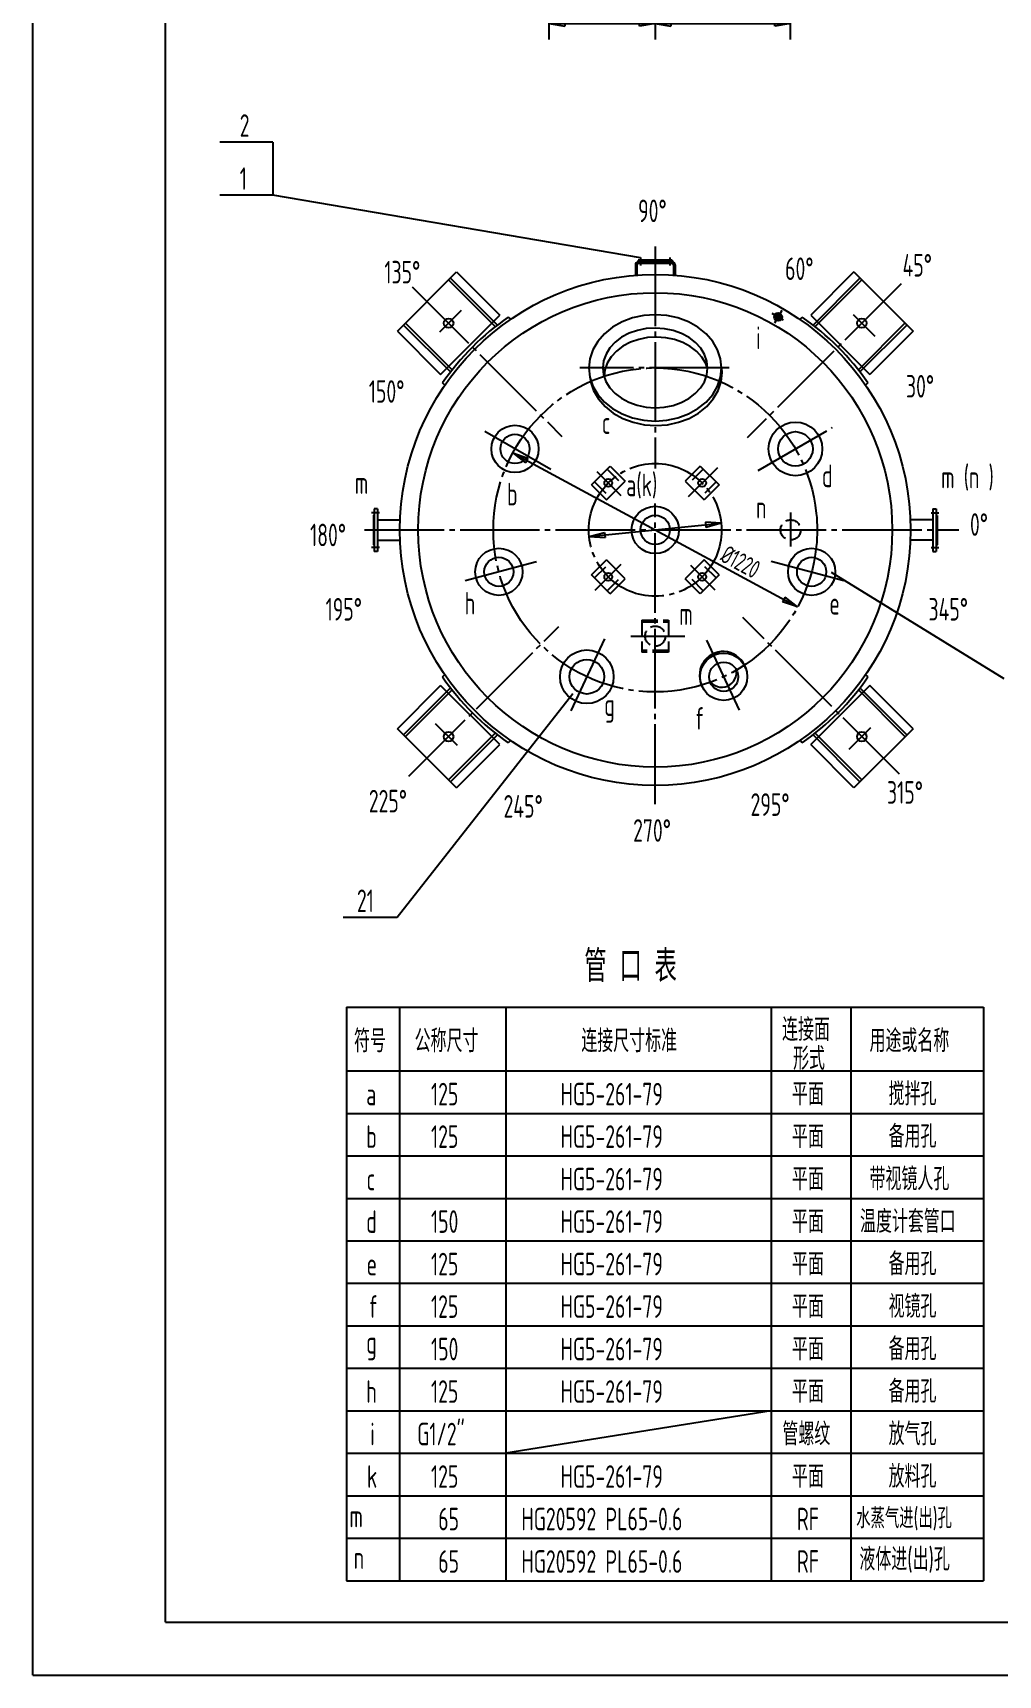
# Model space of a CAD drawing. Extents: x 231 to 66067, y -1596 to 5236.
# Drawn here: x 231 to 412.9, y -1596 to -1286.8 of the extents above; entities that cross this region are included whole.
import ezdxf

# ---------------------------------------------------------------- set-up
doc = ezdxf.new("R2010")
doc.units = 0
doc.linetypes.add('DASHDOT', pattern=[18, 15, -1, 1, -1])
doc.linetypes.add('DASHED', pattern=[4, 3, -1])
doc.layers.get('0').update_dxf_attribs({"color": 1, "linetype": 'DASHDOT'})
for name, color, linetype in [('1', 8, 'CONTINUOUS'), ('12', 134, 'CONTINUOUS'), ('2', 8, 'CONTINUOUS'), ('3', 8, 'DASHED')]:
    doc.layers.add(name, color=color, linetype=linetype)
doc.styles.get("Standard").update_dxf_attribs({"font": 'isocp.shx', "width": 0.707, "bigfont": 'hztxt.shx'})

# ---------------------------------------------------------------- blocks, each defined once
blk = doc.blocks.new('Cadt29')
at = {"layer": '1'}
for p, q in [((341.92, -1344.15), (340.7, -1345.07)), ((343.33, -1343.4), (341.92, -1344.15)), ((344.89, -1342.86), (343.33, -1343.4)), ((346.56, -1342.52), (344.89, -1342.86)), ((348.27, -1342.42), (346.56, -1342.52)), ((349.98, -1342.53), (348.27, -1342.42)), ((351.64, -1342.88), (349.98, -1342.53)), ((353.2, -1343.44), (351.64, -1342.88)), ((354.61, -1344.19), (353.2, -1343.44)), ((355.82, -1345.12), (354.61, -1344.19)), ((338.98, -1347.32), (338.53, -1348.58)), ((339.71, -1346.14), (338.98, -1347.32)), ((340.7, -1345.07), (339.71, -1346.14)), ((356.81, -1346.19), (355.82, -1345.12)), ((357.53, -1347.38), (356.81, -1346.19)), ((357.97, -1348.64), (357.53, -1347.38)), ((338.53, -1348.58), (338.38, -1349.88)), ((338.38, -1349.88), (338.52, -1351.19)), ((357.96, -1351.25), (358.12, -1349.95)), ((358.12, -1349.95), (357.97, -1348.64, 1)), ((338.52, -1351.19), (338.96, -1352.45)), ((338.96, -1352.45), (339.69, -1353.64)), ((339.69, -1353.64), (340.67, -1354.71)), ((355.79, -1354.76), (356.78, -1353.69)), ((356.78, -1353.69), (357.51, -1352.51)), ((357.51, -1352.51), (357.96, -1351.25)), ((340.67, -1354.71), (341.88, -1355.64)), ((341.88, -1355.64), (343.29, -1356.39)), ((343.29, -1356.39), (344.85, -1356.95)), ((344.85, -1356.95), (346.51, -1357.3)), ((346.51, -1357.3), (348.22, -1357.41)), ((348.22, -1357.41), (349.94, -1357.31)), ((349.94, -1357.31), (351.6, -1356.97)), ((351.6, -1356.97), (353.16, -1356.43)), ((353.16, -1356.43), (354.57, -1355.68)), ((354.57, -1355.68), (355.79, -1354.76))]:
    blk.add_line(p, q, dxfattribs=at)
blk = doc.blocks.new('Cadt30')
at = {"layer": '1'}
for p, q in [((342, -1341.25), (340.21, -1342.25)), ((343.97, -1340.52), (342, -1341.25)), ((346.08, -1340.07), (343.97, -1340.52)), ((348.25, -1339.92), (346.08, -1340.07)), ((350.42, -1340.07), (348.25, -1339.92)), ((352.52, -1340.52), (350.42, -1340.07)), ((354.5, -1341.25), (352.52, -1340.52)), ((356.28, -1342.25), (354.5, -1341.25)), ((337.42, -1344.92), (336.5, -1346.49)), ((338.67, -1343.49), (337.42, -1344.92)), ((340.21, -1342.25), (338.67, -1343.49)), ((357.82, -1343.49), (356.28, -1342.25)), ((359.07, -1344.92), (357.82, -1343.49)), ((359.99, -1346.49), (359.07, -1344.92)), ((336.5, -1346.49), (335.94, -1348.18)), ((360.56, -1348.18), (359.99, -1346.49)), ((335.94, -1348.18), (335.75, -1349.92)), ((335.75, -1349.92), (335.94, -1351.65)), ((360.75, -1349.92), (360.56, -1348.18, 1)), ((360.56, -1351.65), (360.75, -1349.92)), ((335.94, -1351.65), (336.5, -1353.34)), ((336.5, -1353.34), (337.42, -1354.92)), ((359.07, -1354.92), (359.99, -1353.34)), ((359.99, -1353.34), (360.56, -1351.65)), ((337.42, -1354.92), (338.67, -1356.34)), ((338.67, -1356.34), (340.21, -1357.58)), ((356.28, -1357.58), (357.82, -1356.34)), ((357.82, -1356.34), (359.07, -1354.92)), ((340.21, -1357.58), (342, -1358.58)), ((342, -1358.58), (343.97, -1359.31)), ((343.97, -1359.31), (346.08, -1359.76)), ((346.08, -1359.76), (348.25, -1359.92)), ((348.25, -1359.92), (350.42, -1359.76)), ((350.42, -1359.76), (352.52, -1359.31)), ((352.52, -1359.31), (354.5, -1358.58)), ((354.5, -1358.58), (356.28, -1357.58))]:
    blk.add_line(p, q, dxfattribs=at)
blk = doc.blocks.new('Cadt31')
at = {"layer": '1'}
for p, q in [((345.14, -1344.55), (343.57, -1345.1)), ((346.8, -1344.22), (345.14, -1344.55)), ((348.51, -1344.11), (346.8, -1344.22)), ((350.23, -1344.23), (348.51, -1344.11)), ((351.89, -1344.57), (350.23, -1344.23)), ((353.44, -1345.13), (351.89, -1344.57)), ((339.95, -1347.83), (339.22, -1349.02)), ((340.94, -1346.77), (339.95, -1347.83)), ((342.16, -1345.85), (340.94, -1346.77)), ((343.57, -1345.1), (342.16, -1345.85)), ((354.85, -1345.89), (353.44, -1345.13)), ((356.06, -1346.81), (354.85, -1345.89)), ((357.05, -1347.89), (356.06, -1346.81)), ((357.77, -1349.08), (357.05, -1347.89)), ((338.77, -1350.28), (338.63, -1351.49)), ((339.22, -1349.02), (338.77, -1350.28)), ((358.11, -1350.03), (357.77, -1349.08, 1))]:
    blk.add_line(p, q, dxfattribs=at)
blk = doc.blocks.new('Cadt32')
at = {"layer": '1'}
for p, q in [((360.68, -1352.5), (360.87, -1350.76)), ((360.87, -1350.76), (360.77, -1349.92)), ((335.98, -1351.78), (336.06, -1352.5, 1)), ((336.06, -1352.5), (336.62, -1354.18)), ((336.62, -1354.18), (337.54, -1355.76)), ((359.19, -1355.76), (360.11, -1354.18)), ((360.11, -1354.18), (360.68, -1352.5)), ((337.54, -1355.76), (338.79, -1357.19)), ((338.79, -1357.19), (340.33, -1358.42)), ((356.4, -1358.42), (357.94, -1357.19)), ((357.94, -1357.19), (359.19, -1355.76)), ((340.33, -1358.42), (342.12, -1359.42)), ((342.12, -1359.42), (344.09, -1360.16)), ((344.09, -1360.16), (346.2, -1360.61)), ((350.54, -1360.61), (352.64, -1360.16)), ((352.64, -1360.16), (354.62, -1359.42)), ((354.62, -1359.42), (356.4, -1358.42)), ((346.2, -1360.61), (348.37, -1360.76)), ((348.37, -1360.76), (350.54, -1360.61))]:
    blk.add_line(p, q, dxfattribs=at)
blk = doc.blocks.new('Cadt33')
at = {"layer": '2'}
for p, q in [((360.68, -1379.15), (357.69, -1378.96)), ((357.69, -1378.96), (357.79, -1379.94)), ((335.81, -1381.68), (360.68, -1379.15, 1)), ((335.81, -1381.68), (338.7, -1380.89)), ((335.81, -1381.68), (338.8, -1381.87)), ((338.7, -1380.89), (338.8, -1381.87)), ((360.68, -1379.15), (357.79, -1379.94))]:
    blk.add_line(p, q, dxfattribs=at)
blk = doc.blocks.new('Cadt34')
at = {"layer": '2'}
for p, q in [((321.41, -1365.93), (375.08, -1394.9, 1)), ((321.41, -1365.93), (324.25, -1366.9)), ((321.41, -1365.93), (323.78, -1367.77)), ((324.25, -1366.9), (323.78, -1367.77)), ((372.72, -1393.06), (372.25, -1393.93)), ((375.08, -1394.9), (372.25, -1393.93)), ((375.08, -1394.9), (372.72, -1393.06))]:
    blk.add_line(p, q, dxfattribs=at)
blk = doc.blocks.new('Cadt67')
at = {"layer": '2'}
for p, q in [((373.75, -1288.1), (373.75, -1262.85)), ((348.25, -1264.63), (348.25, -1288.1)), ((328.25, -1288.1), (328.25, -1268.67)), ((328.25, -1285.1), (331.21, -1284.61)), ((328.25, -1285.1), (373.75, -1285.1, 1)), ((328.25, -1285.1), (331.21, -1285.6)), ((331.21, -1284.61), (331.21, -1285.6)), ((348.25, -1285.1), (345.29, -1284.61)), ((345.29, -1285.6), (345.29, -1284.61)), ((348.25, -1285.1), (345.29, -1285.6)), ((348.25, -1285.1), (351.21, -1284.61)), ((348.25, -1285.1), (351.21, -1285.6)), ((351.21, -1284.61), (351.21, -1285.6)), ((373.75, -1285.1), (370.79, -1284.61)), ((370.79, -1285.6), (370.79, -1284.61)), ((373.75, -1285.1), (370.79, -1285.6))]:
    blk.add_line(p, q, dxfattribs=at)

msp = doc.modelspace()

# ---------------------------------------------------------------- linework, layer by layer
for p, q in [((345.47, -1329.13), (345.47, -1330.66)), ((348.25, -1327.05), (348.25, -1368.88)), ((351.02, -1329.13), (351.02, -1330.66)), ((302.47, -1334.64), (330.64, -1362.81)), ((394.6, -1334.06), (365.55, -1363.11)), ((307.68, -1343.14), (311.76, -1339.05)), ((372.41, -1340.9), (370.3, -1339.68, 6.28)), ((370.75, -1341.44), (372.13, -1339.05)), ((385.53, -1339.85), (389.61, -1343.93)), ((362.16, -1349.92), (334.04, -1349.92)), ((328.57, -1369.06), (316.12, -1361.87)), ((367.61, -1369.23), (381.62, -1361.15)), ((337.27, -1369.44), (341.78, -1373.95)), ((359.95, -1368.71), (354.47, -1374.19)), ((348.25, -1432.02), (348.25, -1375.47)), ((296.28, -1377.2), (294.79, -1377.2)), ((373.75, -1377.12), (373.75, -1383.57)), ((400.21, -1377.2), (401.7, -1377.2)), ((293.47, -1380.42), (405.42, -1380.42)), ((296.28, -1383.7), (294.79, -1383.7)), ((400.21, -1383.7), (401.7, -1383.7)), ((325.89, -1386.41), (312.45, -1390.01)), ((336.93, -1391.73), (341.8, -1386.86)), ((359.56, -1391.73), (354.94, -1387.1)), ((370.09, -1386.27), (383.77, -1389.93)), ((394.24, -1426.41), (364.72, -1396.89)), ((301.86, -1426.8), (330.06, -1398.6)), ((343.64, -1400.42), (353.8, -1400.42)), ((338.69, -1400.91), (332.09, -1415.07)), ((357.92, -1401.15), (364.07, -1414.34)), ((310.97, -1420.98), (306.88, -1416.9)), ((388.82, -1417.69), (384.73, -1421.78))]:
    msp.add_line(p, q)
for radius in [30.5, 12.5]:
    msp.add_circle((348.25, -1380.42), radius)
at = {"layer": '1'}
for p, q in [((256, -1586.03), (256, -1012.03)), ((299.69, -1342.99), (310.82, -1331.86)), ((310.82, -1331.86), (318.96, -1339.99)), ((344.5, -1330.51), (344.5, -1332.46)), ((344.8, -1330.51), (344.8, -1332.46, 6.28)), ((351.45, -1329.66), (345.05, -1329.66, 6.28)), ((345.05, -1329.66), (345.05, -1329.96)), ((351.45, -1329.96), (345.05, -1329.96, 6.28)), ((351.45, -1330.26), (345.05, -1330.26)), ((351.45, -1329.66), (351.45, -1329.96)), ((351.7, -1330.51), (351.7, -1332.46)), ((352, -1330.51), (352, -1332.46)), ((385.67, -1331.86), (377.54, -1339.99)), ((385.67, -1331.86), (396.81, -1342.99)), ((318.12, -1342.15), (309.32, -1333.36)), ((318.51, -1341.84), (309.68, -1333.01)), ((377.98, -1341.84), (386.82, -1333.01)), ((378.38, -1342.15), (387.17, -1333.36)), ((309.68, -1350.68), (300.84, -1341.84, 6.28)), ((309.99, -1350.29), (301.19, -1341.49)), ((307.82, -1351.13), (318.96, -1339.99)), ((320.56, -1340.35), (320.97, -1340.76)), ((375.5, -1340.78), (375.93, -1340.35)), ((377.54, -1339.99), (388.67, -1351.13)), ((386.51, -1350.29), (395.3, -1341.49)), ((386.82, -1350.68), (395.66, -1341.84)), ((299.69, -1342.99), (307.82, -1351.13)), ((396.81, -1342.99), (388.67, -1351.13)), ((308.61, -1353.16), (308.18, -1352.73)), ((388.31, -1352.73), (387.88, -1353.16, 6.28)), ((336.23, -1371.93), (339.76, -1368.39)), ((339.76, -1368.39), (342.59, -1371.22)), ((356.73, -1368.39), (353.9, -1371.22)), ((356.73, -1368.39), (360.27, -1371.93)), ((336.23, -1371.93), (339.05, -1374.76)), ((339.05, -1374.76), (342.59, -1371.22)), ((353.9, -1371.22), (357.44, -1374.76)), ((360.27, -1371.93), (357.44, -1374.76)), ((295.15, -1377.7), (295.3, -1377.55)), ((295.15, -1377.7), (295.15, -1383.2)), ((295.3, -1376.45), (295.3, -1384.45)), ((295.95, -1376.45), (295.3, -1376.45)), ((295.95, -1376.45), (295.95, -1384.45)), ((295.95, -1378.55), (300.18, -1378.55)), ((400.55, -1378.55), (396.31, -1378.55)), ((400.55, -1376.45), (400.55, -1384.45)), ((400.55, -1376.45), (401.2, -1376.45)), ((401.2, -1376.45), (401.2, -1384.45)), ((401.35, -1377.7), (401.2, -1377.55)), ((401.35, -1377.7), (401.35, -1383.2)), ((295.15, -1383.2), (295.3, -1383.35)), ((295.95, -1384.45), (295.3, -1384.45)), ((295.95, -1382.35), (300.19, -1382.35)), ((400.55, -1382.35), (396.31, -1382.35)), ((400.55, -1384.45), (401.2, -1384.45)), ((401.35, -1383.2), (401.2, -1383.35)), ((336.23, -1388.9), (339.05, -1386.07)), ((342.59, -1389.61), (339.05, -1386.07)), ((357.44, -1386.07), (353.9, -1389.61)), ((360.27, -1388.9), (357.44, -1386.07)), ((339.76, -1392.44), (336.23, -1388.9)), ((339.76, -1392.44), (342.59, -1389.61)), ((356.73, -1392.44), (353.9, -1389.61)), ((360.27, -1388.9), (356.73, -1392.44)), ((299.69, -1417.84), (307.82, -1409.7)), ((318.96, -1420.84), (307.82, -1409.7)), ((308.18, -1408.1), (308.69, -1407.6)), ((388.67, -1409.7), (377.54, -1420.84)), ((387.88, -1407.67), (388.31, -1408.1)), ((396.81, -1417.84), (388.67, -1409.7)), ((309.68, -1410.15), (300.84, -1418.99)), ((309.99, -1410.54), (301.19, -1419.34)), ((386.51, -1410.54), (395.3, -1419.34)), ((386.82, -1410.15), (395.66, -1418.99, 6.28)), ((310.82, -1428.97), (299.69, -1417.84)), ((318.12, -1418.68), (309.32, -1427.47)), ((318.51, -1418.99), (309.68, -1427.82, 6.28)), ((377.98, -1418.99), (386.82, -1427.82)), ((378.38, -1418.68), (387.17, -1427.47)), ((396.81, -1417.84), (385.67, -1428.97)), ((310.82, -1428.97), (318.96, -1420.84)), ((320.99, -1420.05), (320.56, -1420.48)), ((375.93, -1420.48), (375.47, -1420.01)), ((385.67, -1428.97), (377.54, -1420.84)), ((290.1, -1470.26), (410.1, -1470.26)), ((290.1, -1470.26), (290.1, -1530.26)), ((410.1, -1470.26), (410.1, -1530.26)), ((290.1, -1530.26), (290.1, -1578.26)), ((410.1, -1530.26), (410.1, -1578.26)), ((290.1, -1578.26), (410.1, -1578.26)), ((256, -1586.03), (641, -1586.03))]:
    msp.add_line(p, q, dxfattribs=at)
for centre, radius in [((348.25, -1380.42), 48.1), ((348.25, -1380.42), 44.65), ((309.32, -1341.49), 0.9), ((371.4, -1340.32), 0.75), ((371.4, -1340.32), 0.465), ((387.17, -1341.49), 0.9), ((374.66, -1365.17), 5.05), ((321.83, -1365.17), 4.45), ((321.83, -1365.17), 2.75), ((374.66, -1365.17), 3.25), ((339.41, -1371.58), 0.75), ((357.09, -1371.58), 0.75), ((348.25, -1380.42), 4.45), ((348.25, -1380.42), 2.75), ((318.79, -1388.31), 4.45), ((377.71, -1388.31), 4.45), ((318.79, -1388.31), 2.75), ((377.71, -1388.31), 2.75), ((339.41, -1389.25), 0.75), ((357.09, -1389.25), 0.75), ((335.36, -1408.06), 5.05), ((361.14, -1408.06), 4.45), ((335.36, -1408.06), 3.25), ((361.14, -1408.06), 2.75), ((309.32, -1419.34), 0.9), ((387.17, -1419.34), 0.9)]:
    msp.add_circle(centre, radius, dxfattribs=at)
for centre, radius, start, end in [((345.05, -1330.51), 0.55, 90, 180), ((345.05, -1330.51), 0.25, 90, 180), ((351.45, -1330.51), 0.55, 0, 90), ((351.45, -1330.51), 0.25, 0, 90), ((348.25, -1380.42), 48.7, 124.6494, 145.3506), ((348.25, -1380.42), 48.7, 34.6494, 55.3506), ((361.04, -1407.77), 4.45, 16.469, 204.7697), ((360.81, -1407.28), 2.75, 211.4616, 373.7783), ((348.25, -1380.42), 48.7, 214.6494, 235.3506), ((348.25, -1380.42), 48.7, 304.6494, 325.3506)]:
    msp.add_arc(centre, radius, start, end, dxfattribs=at)
at = {"layer": '12'}
for q in [(231, -1002.03), (651, -1596.03)]:
    msp.add_line((231, -1596.03), q, dxfattribs=at)
at = {"layer": '2'}
for p, q in [((276.22, -1307.41), (266.22, -1307.41)), ((276.22, -1307.41), (276.22, -1317.41)), ((276.22, -1317.41), (266.22, -1317.41)), ((345.5, -1329.22), (276.22, -1317.41)), ((381.37, -1388.4), (413.92, -1408.38)), ((332.72, -1411.29), (299.62, -1453.36)), ((299.62, -1453.36), (289.47, -1453.36)), ((300.1, -1470.26), (300.1, -1530.26)), ((320.1, -1470.26), (320.1, -1578.26)), ((370.1, -1470.26), (370.1, -1530.26)), ((385.1, -1470.26), (385.1, -1530.26)), ((290.1, -1482.26), (410.1, -1482.26)), ((290.1, -1490.26), (410.1, -1490.26)), ((290.1, -1498.26), (410.1, -1498.26)), ((290.1, -1506.26), (410.1, -1506.26)), ((290.1, -1514.26), (410.1, -1514.26)), ((290.1, -1522.26), (410.1, -1522.26)), ((290.1, -1530.26), (410.1, -1530.26)), ((290.1, -1530.26), (410.1, -1530.26)), ((300.1, -1530.26), (300.1, -1578.26)), ((320.1, -1530.26), (320.1, -1538.26)), ((370.1, -1530.26), (370.1, -1578.26)), ((385.1, -1530.26), (385.1, -1578.26)), ((290.1, -1538.26), (410.1, -1538.26)), ((290.1, -1546.26), (410.1, -1546.26)), ((370.1, -1546.26), (320.1, -1554.26)), ((290.1, -1554.26), (410.1, -1554.26)), ((290.1, -1562.26), (410.1, -1562.26)), ((290.1, -1570.26), (410.1, -1570.26))]:
    msp.add_line(p, q, dxfattribs=at)
msp.add_arc((371.4, -1340.32), 0.525, 330, 600, dxfattribs=at)
at = {"layer": '3'}
for p, q in [((339.2, -1368.96), (342.02, -1371.79)), ((357.3, -1368.96), (354.47, -1371.79)), ((336.79, -1371.36), (339.62, -1374.19)), ((359.7, -1371.36), (356.87, -1374.19)), ((336.79, -1389.47), (339.62, -1386.64)), ((359.7, -1389.47), (356.87, -1386.64)), ((339.2, -1391.87), (342.02, -1389.04)), ((357.3, -1391.87), (354.47, -1389.04)), ((345.75, -1397.42), (350.75, -1397.42)), ((345.75, -1397.42), (345.75, -1403.42)), ((350.75, -1397.42), (350.75, -1403.42)), ((345.75, -1397.72), (350.75, -1397.72)), ((350.75, -1403.12), (345.75, -1403.12)), ((350.75, -1403.42), (345.75, -1403.42))]:
    msp.add_line(p, q, dxfattribs=at)
for centre in [(373.75, -1380.42), (348.25, -1400.42)]:
    msp.add_circle(centre, 1.9, dxfattribs=at)

# ---------------------------------------------------------------- block references
for name in ['Cadt67', 'Cadt30', 'Cadt29', 'Cadt31', 'Cadt32', 'Cadt34', 'Cadt33']:
    msp.add_blockref(name, (0, 0))

# ---------------------------------------------------------------- texts
at = {"layer": '2', "width": 65536, "attachment_point": 7}
for s, insert, char_height in [('2', (269.97, -1306.41), 4.25), ('1', (269.97, -1316.41), 4.25), ('90%%d', (345.02, -1322.47), 4.25), ('60%%d', (372.72, -1333.37), 4.25), ('45%%d', (394.84, -1332.72), 4.25), ('135%%d', (297.22, -1334.02), 4.25), ('i', (367.25, -1346.38), 4.25), ('150%%d', (294.29, -1356.48), 4.25), ('30%%d', (395.49, -1355.5), 4.25), ('c', (338.19, -1362.36), 4.25), ('a(k)', (342.78, -1374.5), 4.25), ('d', (379.67, -1372.37), 4.25), ('m (n )', (402.1, -1373.01), 4.25), ('m', (291.65, -1373.66), 4.25), ('b', (320.32, -1375.81), 4.25), ('n', (367.25, -1378.27), 4.25), ('0%%d', (407.54, -1381.53), 4.25), ('180%%d', (283.22, -1383.49), 4.25), ('195%%d', (286.15, -1397.48), 4.25), ('h', (312.35, -1396.35), 4.25), ('e', (381.06, -1396.35), 4.25), ('345%%d', (399.73, -1397.48), 4.25), ('m', (352.79, -1398.32), 4.25), ('g', (338.65, -1416.73), 4.25), ('f', (355.75, -1418.04), 4.25), ('315%%d', (391.92, -1431.97), 4.25), ('225%%d', (294.29, -1433.6), 4.25), ('245%%d', (319.67, -1434.58), 4.25), ('295%%d', (366.21, -1434.25), 4.25), ('270%%d', (344.08, -1439.13), 4.25), ('21', (292.05, -1452.36), 4.25), ('管 口 表', (334.89, -1465.52), 5.95), ('符号', (291.51, -1478.76), 4.25), ('公称尺寸', (302.92, -1478.76), 4.25), ('连接尺寸标准', (334.33, -1478.76), 4.25), ('连接面', (372.14, -1476.63), 4.25), ('用途或名称', (388.62, -1478.76), 4.25), ('形式', (374.22, -1482.1), 4.25), ('搅拌孔', (392.21, -1488.76), 4.25), ('a', (293.8, -1488.76), 4.25), ('125', (306, -1488.76), 4.25), ('HG5-261-79', (330.4, -1488.76), 4.25), ('平面', (374.01, -1488.76), 4.25), ('b', (293.8, -1496.76), 4.25), ('125', (306, -1496.76), 4.25), ('HG5-261-79', (330.4, -1496.76), 4.25), ('平面', (374.01, -1496.76), 4.25), ('备用孔', (392.21, -1496.76), 4.25), ('c', (293.87, -1504.76), 4.25), ('HG5-261-79', (330.4, -1504.76), 4.25), ('平面', (374.01, -1504.76), 4.25), ('带视镜人孔', (388.62, -1504.76), 4.25), ('d', (293.8, -1512.76), 4.25), ('150', (306, -1512.76), 4.25), ('HG5-261-79', (330.4, -1512.76), 4.25), ('平面', (374.01, -1512.76), 4.25), ('温度计套管口', (386.83, -1512.76), 4.25), ('e', (293.87, -1520.76), 4.25), ('125', (306, -1520.76), 4.25), ('HG5-261-79', (330.4, -1520.76), 4.25), ('平面', (374.01, -1520.76), 4.25), ('备用孔', (392.21, -1520.76), 4.25), ('视镜孔', (392.21, -1528.76), 4.25), ('f', (294.28, -1528.76), 4.25), ('125', (306, -1528.76), 4.25), ('HG5-261-79', (330.4, -1528.76), 4.25), ('平面', (374.01, -1528.76), 4.25), ('g', (293.8, -1536.76), 4.25), ('150', (306, -1536.76), 4.25), ('HG5-261-79', (330.4, -1536.76), 4.25), ('平面', (374.01, -1536.76), 4.25), ('备用孔', (392.21, -1536.76), 4.25), ('h', (293.8, -1544.76), 4.25), ('125', (306, -1544.76), 4.25), ('HG5-261-79', (330.4, -1544.76), 4.25), ('平面', (374.01, -1544.76), 4.25), ('备用孔', (392.21, -1544.76), 4.25), ('i', (294.55, -1552.76), 4.25), ('G1/2"', (303.4, -1552.76), 4.25), ('管螺纹', (372.21, -1552.76), 4.25), ('放气孔', (392.21, -1552.76), 4.25), ('k', (293.94, -1560.76), 4.25), ('125', (306, -1560.76), 4.25), ('HG5-261-79', (330.4, -1560.76), 4.25), ('平面', (374.01, -1560.76), 4.25), ('放料孔', (392.21, -1560.76), 4.25), ('65', (307.37, -1568.76), 4.25), ('HG20592 PL65-0.6', (323.02, -1568.76), 4.25), ('RF', (374.93, -1568.76), 4.25), ('水蒸气进(出)孔', (386.1, -1568.76), 3.825), ('m', (290.64, -1568.21), 4.25), ('n', (291.46, -1576.05), 4.25), ('65', (307.37, -1576.76), 4.25), ('HG20592 PL65-0.6', (323.02, -1576.76), 4.25), ('RF', (374.93, -1576.76), 4.25), ('液体进(出)孔', (386.71, -1576.76), 4.25)]:
    msp.add_mtext(s, dxfattribs=dict(at, insert=insert, char_height=char_height))
at = {"layer": '2', "insert": (360.27, -1386.16), "char_height": 3.4, "width": 65536, "attachment_point": 7, "rotation": 331.6363}
msp.add_mtext('%%c1220', dxfattribs=at)

doc.saveas('drawing.dxf')
